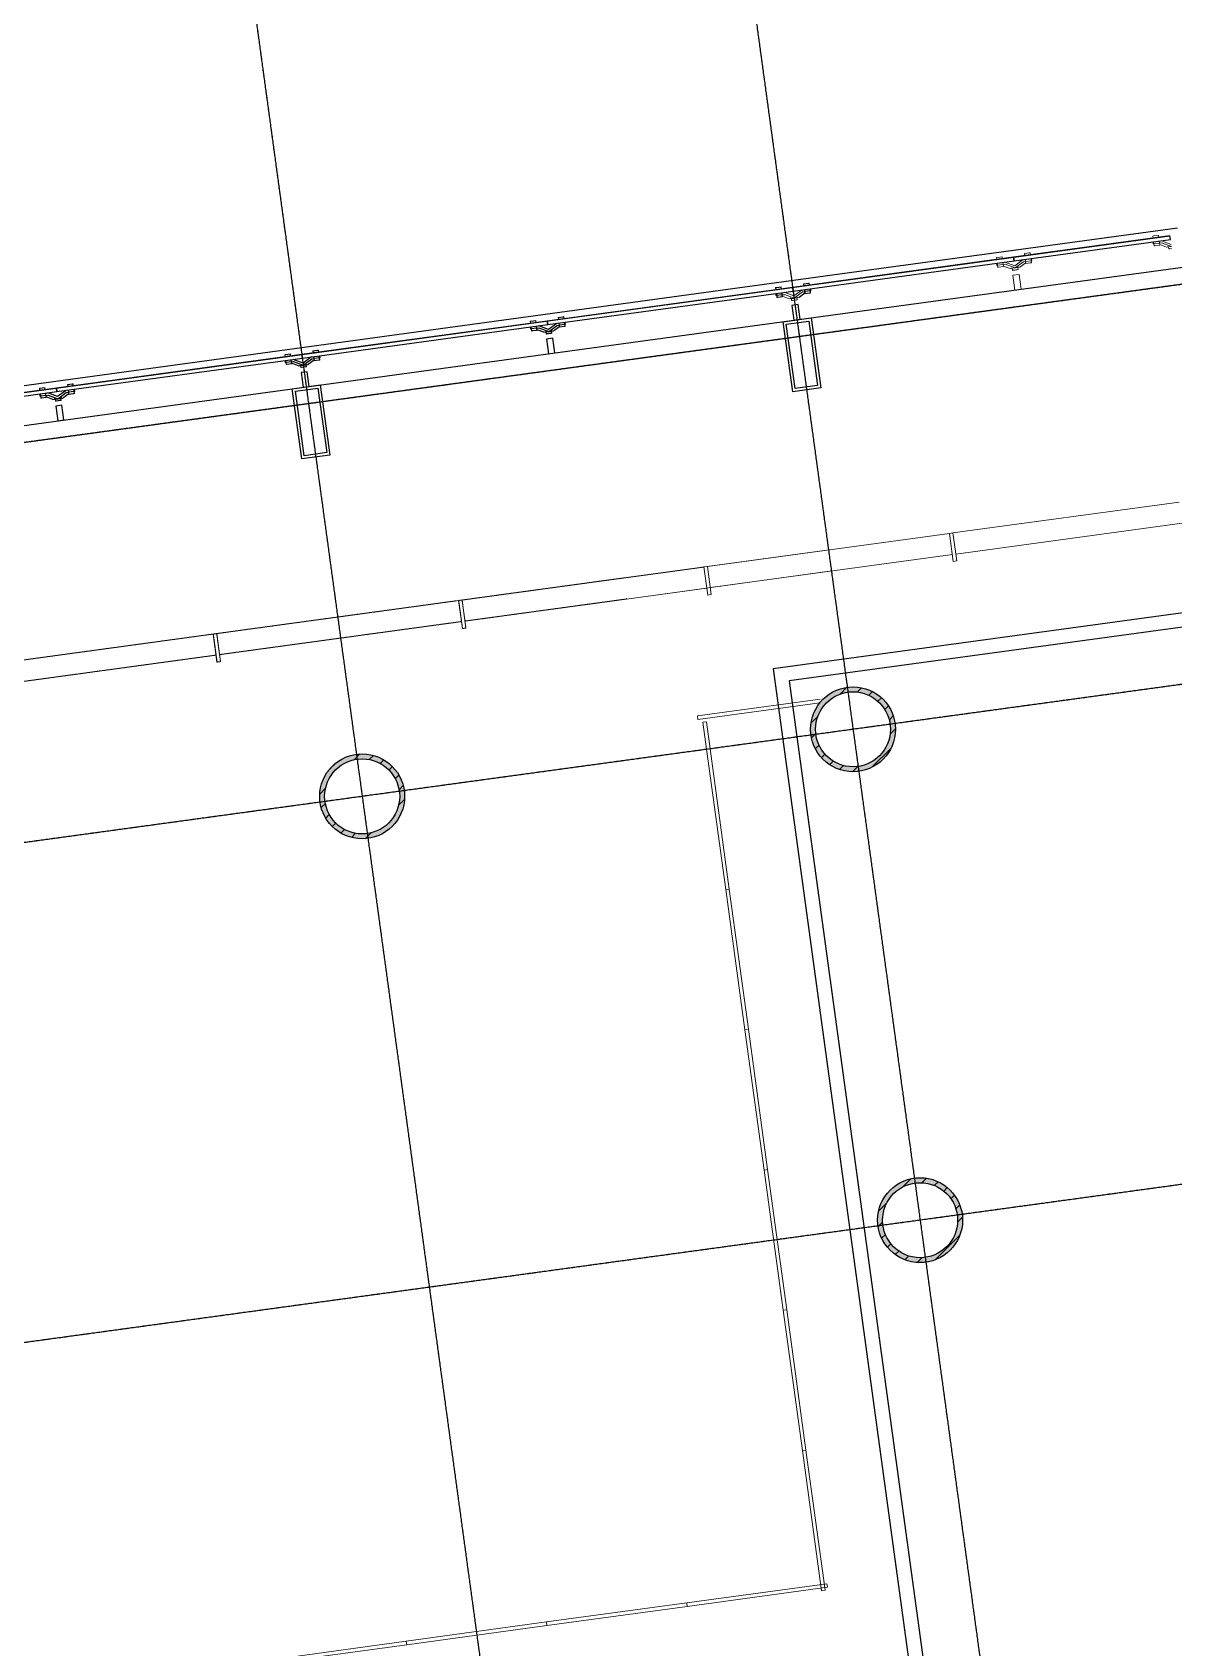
# Model space of a CAD drawing. Header units: millimetres. Extents: x -174040 to 151923, y -227569 to 142020.
# Drawn here: x -151269 to -143205, y 107138 to 118551 of the extents above; entities that cross this region are included whole.
import ezdxf

# ---------------------------------------------------------------- set-up
doc = ezdxf.new("R2010")
doc.units = ezdxf.units.MM
doc.header["$LTSCALE"] = 5
doc.linetypes.add('DASH', pattern=[0.35, 0.25, -0.1])
doc.linetypes.add('E-RG-1F$0$$0$DOTE', pattern=[2.42, 2, -0.2, 0.02, -0.2])
doc.layers.add('A-GLAZ', color=140, linetype='Continuous', lineweight=5)
doc.layers.add('A-GLAZ-CWMG', color=3, linetype='Continuous', lineweight=5)
for name, color, linetype in [('A-HOLE', 2, 'Continuous'), ('A—轴线、尺寸', 1, 'Continuous'), ('A—门窗', 135, 'Continuous'), ('E-COLS-F3$0$0S-COLS-HATCH', 8, 'Continuous'), ('E-COLS-F3$0$0S-COLS-HATCH-I', 8, 'Continuous'), ('E-COLS-F3$0$0S-COLS-LINE', 4, 'Continuous'), ('轴线100', 1, 'Continuous'), ('隐藏墙体', 80, 'Continuous')]:
    doc.layers.add(name, color=color, linetype=linetype)
pattern_1 = [(45, (0, 0), (-53.0330086, 53.0330086), [])]

# ---------------------------------------------------------------- blocks, each defined once
blk = doc.blocks.new('Rectangular Mullion - Icon Glass Fins-10826584-E2 号楼三层平面图 3RD FLOOR PLAN')
at = {"layer": 'A-GLAZ', "color": 8}
for p, q in [((-22, 100), (-22, 205)), ((-22, 205), (22, 205)), ((22, 205), (22, 100)), ((22, 100), (-22, 100))]:
    blk.add_line(p, q, dxfattribs=at)
blk = doc.blocks.new('Rectangular Mullion - 15x150 rectangular Louver Frame-6267093-E2 号楼三层平面图 3RD FLOOR PLAN')
at = {"layer": 'A-GLAZ-CWMG', "color": 8}
for p, q in [((33716, 143828), (35441, 143828)), ((35441, 143678), (33716, 143678))]:
    blk.add_line(p, q, dxfattribs=at)
blk = doc.blocks.new('Rectangular Mullion - 15x150 rectangular Louver Frame-V25-E2 号楼三层平面图 3RD FLOOR PLAN')
at = {"layer": 'A-GLAZ-CWMG', "color": 8}
for p, q in [((32841, 143828), (34566, 143828)), ((34566, 143678), (32841, 143678))]:
    blk.add_line(p, q, dxfattribs=at)
blk = doc.blocks.new('Rectangular Mullion - 25 x 200 Louver Vert-6167497-E2 号楼三层平面图 3RD FLOOR PLAN')
at = {"layer": 'A-GLAZ-CWMG', "color": 8}
for p, q in [((-13, 125), (12, 125)), ((-13, -75), (-13, 125)), ((12, 125), (12, -75)), ((12, -75), (-13, -75))]:
    blk.add_line(p, q, dxfattribs=at)
blk = doc.blocks.new('Rectangular Mullion - 15x150 rectangular Louver Frame-10936474-E2 号楼三层平面图 3RD FLOOR PLAN')
at = {"layer": 'A-GLAZ-CWMG', "color": 8}
for p, q in [((36341, 143828), (37955, 143828)), ((37955, 143678), (36341, 143678))]:
    blk.add_line(p, q, dxfattribs=at)
blk = doc.blocks.new('RECTANGULAR_MULLION_-_25_2')
at = {"layer": 'A-GLAZ-CWMG', "color": 8, "linetype": 'DASH'}
for p, q in [((-12, 125), (12, 125)), ((-12, -75), (-12, 125)), ((12, 125), (12, -75)), ((12, -75), (-12, -75))]:
    blk.add_line(p, q, dxfattribs=at)
blk = doc.blocks.new('XRE3')
at = {"layer": 'E-COLS-F3$0$0S-COLS-HATCH'}
h = blk.add_hatch(color=18, dxfattribs=at)
edge = h.paths.add_edge_path(flags=17)
edge.add_arc((11698308, -6095592), 265, 0, 360)
edge = h.paths.add_edge_path()
edge.add_arc((11698308, -6095592), 300, 0, 360)
h = blk.add_hatch(color=18, dxfattribs=at)
edge = h.paths.add_edge_path(flags=17)
edge.add_arc((11694840, -6096066), 265, 0, 360)
edge = h.paths.add_edge_path()
edge.add_arc((11694840, -6096066), 300, 0, 360)
h = blk.add_hatch(color=18, dxfattribs=at)
edge = h.paths.add_edge_path(flags=17)
edge.add_arc((11698782, -6099060), 265, 0, 360)
edge = h.paths.add_edge_path()
edge.add_arc((11698782, -6099060), 300, 0, 360)
at = {"layer": 'E-COLS-F3$0$0S-COLS-HATCH-I'}
h = blk.add_hatch(dxfattribs=at)
h.set_pattern_fill('ANSI31', color=256, scale=600, style=0)
h.set_pattern_definition(pattern_1)
edge = h.paths.add_edge_path(flags=17)
edge.add_arc((11698308, -6095592), 265, 0, 360)
edge = h.paths.add_edge_path()
edge.add_arc((11698308, -6095592), 300, 0, 360)
h = blk.add_hatch(dxfattribs=at)
h.set_pattern_fill('ANSI31', color=256, scale=600, style=0)
h.set_pattern_definition(pattern_1)
edge = h.paths.add_edge_path(flags=17)
edge.add_arc((11694840, -6096066), 265, 0, 360)
edge = h.paths.add_edge_path()
edge.add_arc((11694840, -6096066), 300, 0, 360)
h = blk.add_hatch(dxfattribs=at)
h.set_pattern_fill('ANSI31', color=256, scale=600, style=0)
h.set_pattern_definition(pattern_1)
edge = h.paths.add_edge_path(flags=17)
edge.add_arc((11698782, -6099060), 265, 0, 360)
edge = h.paths.add_edge_path()
edge.add_arc((11698782, -6099060), 300, 0, 360)
at = {"layer": 'E-COLS-F3$0$0S-COLS-LINE', "color": 255}
for centre, radius in [((11698308, -6095592), 300), ((11698308, -6095592), 265), ((11694840, -6096066), 300), ((11694840, -6096066), 265), ((11698782, -6099060), 300), ((11698782, -6099060), 265)]:
    blk.add_circle(centre, radius, dxfattribs=at)
blk = doc.blocks.new('A$C1C9D1350')
at = {"layer": '轴线100', "linetype": 'E-RG-1F$0$$0$DOTE'}
for p, q in [((-268019.6, 129009.6), (-264090.7, 100266.1)), ((-271487.3, 128535.6), (-267558.5, 99792.1)), ((-252496.2, 118817.2), (-291998, 113417.8)), ((-259052.5, 115095), (-291618.9, 110643.6)), ((-262393.1, 111105.8), (-291144.9, 107175.8))]:
    blk.add_line(p, q, dxfattribs=at)

msp = doc.modelspace()

# ---------------------------------------------------------------- linework, layer by layer
at = {"layer": 'A-GLAZ', "color": 8}
for p, q in [((-143352.6, 117111.2), (-143346.8, 117112)), ((-143352.6, 117111.2), (-143350.6, 117096.3)), ((-143346.8, 117112), (-143313, 117116.6)), ((-143311, 117101.7), (-143313, 117116.6)), ((-144259.2, 116987.2), (-144225.4, 116991.9)), ((-144259.2, 116987.2), (-144225.4, 116991.9)), ((-144259.2, 116987.2), (-144257.2, 116972.4)), ((-144259.2, 116987.2), (-144257.2, 116972.4)), ((-144225.4, 116991.9), (-144219.6, 116992.7)), ((-144225.4, 116991.9), (-144219.6, 116992.7)), ((-144217.5, 116977.8), (-144219.6, 116992.7)), ((-144217.5, 116977.8), (-144219.6, 116992.7)), ((-143352.1, 117070.5), (-143350.1, 117055.5)), ((-143342.8, 117056.5), (-143350.1, 117055.5)), ((-143347.1, 117071.1), (-143343.1, 117041.3)), ((-143337.3, 117042.1), (-143343.1, 117041.3)), ((-143307.8, 117061.3), (-143342.8, 117056.5)), ((-143303.4, 117046.7), (-143337.3, 117042.1)), ((-143307.8, 117061.3), (-143290.3, 117063.7)), ((-143303.4, 117046.7), (-143307.5, 117076.5)), ((-143256.5, 117033.1), (-143304.1, 117050.9)), ((-143223.5, 117052.7), (-143292.3, 117078.6)), ((-143290.3, 117063.7), (-143221.5, 117037.8)), ((-143256.5, 117033.1), (-143221.5, 117037.8)), ((-143256.5, 117033.1), (-143239, 117035.5)), ((-143246.8, 117038.4), (-143246.3, 117034.5)), ((-143246.8, 117038.4), (-143246.3, 117034.5)), ((-143241.3, 117035.1), (-143239.3, 117020.3)), ((-143241.3, 117035.1), (-143239.3, 117020.3)), ((-143241.3, 117035.1), (-143239.3, 117020.3)), ((-143241.3, 117035.1), (-143239.3, 117020.3)), ((-143219.4, 117023), (-143239.3, 117020.3)), ((-143219.4, 117023), (-143239.3, 117020.3)), ((-143233.5, 117021.1), (-143239.3, 117020.3)), ((-143233.5, 117021.1), (-143239.3, 117020.3)), ((-143239, 117035.5), (-143221.5, 117037.8)), ((-143219.4, 117023), (-143233.5, 117021.1)), ((-143219.4, 117023), (-143233.5, 117021.1)), ((-144457.3, 116960.2), (-144451.5, 116961)), ((-144457.3, 116960.2), (-144451.5, 116961)), ((-144457.3, 116960.2), (-144455.3, 116945.3)), ((-144457.3, 116960.2), (-144455.3, 116945.3)), ((-144456.8, 116919.5), (-144454.8, 116904.5)), ((-144456.8, 116919.5), (-144454.8, 116904.5)), ((-144447.5, 116905.5), (-144454.8, 116904.5)), ((-144447.5, 116905.5), (-144454.8, 116904.5)), ((-144451.9, 116920.1), (-144447.8, 116890.3)), ((-144451.9, 116920.1), (-144447.8, 116890.3)), ((-144451.5, 116961), (-144417.7, 116965.6)), ((-144451.5, 116961), (-144417.7, 116965.6)), ((-144442, 116891.1), (-144447.8, 116890.3)), ((-144442, 116891.1), (-144447.8, 116890.3)), ((-144412.5, 116910.3), (-144447.5, 116905.5)), ((-144412.5, 116910.3), (-144447.5, 116905.5)), ((-144408.2, 116895.7), (-144442, 116891.1)), ((-144408.2, 116895.7), (-144442, 116891.1)), ((-144415.7, 116950.7), (-144417.7, 116965.6)), ((-144415.7, 116950.7), (-144417.7, 116965.6)), ((-144412.5, 116910.3), (-144395, 116912.7)), ((-144412.5, 116910.3), (-144395, 116912.7)), ((-144408.2, 116895.7), (-144412.2, 116925.5)), ((-144408.2, 116895.7), (-144412.2, 116925.5)), ((-144361.2, 116882.1), (-144408.8, 116899.9)), ((-144361.2, 116882.1), (-144408.8, 116899.9)), ((-144328.2, 116901.7), (-144397, 116927.6)), ((-144328.2, 116901.7), (-144397, 116927.6)), ((-144395, 116912.7), (-144326.2, 116886.8)), ((-144395, 116912.7), (-144326.2, 116886.8)), ((-144361.2, 116882.1), (-144326.2, 116886.8)), ((-144361.2, 116882.1), (-144326.2, 116886.8)), ((-144361.2, 116882.1), (-144343.7, 116884.4)), ((-144361.2, 116882.1), (-144343.7, 116884.4)), ((-144351.5, 116887.4), (-144351, 116883.5)), ((-144351.5, 116887.4), (-144351, 116883.5)), ((-144351.5, 116887.4), (-144351, 116883.5)), ((-144351.5, 116887.4), (-144351, 116883.5)), ((-144346, 116884.1), (-144344, 116869.3)), ((-144346, 116884.1), (-144344, 116869.3)), ((-144346, 116884.1), (-144344, 116869.3)), ((-144346, 116884.1), (-144344, 116869.3)), ((-144346, 116884.1), (-144344, 116869.3)), ((-144346, 116884.1), (-144344, 116869.3)), ((-144346, 116884.1), (-144344, 116869.3)), ((-144346, 116884.1), (-144344, 116869.3)), ((-144310.2, 116873.9), (-144344, 116869.3)), ((-144310.2, 116873.9), (-144344, 116869.3)), ((-144310.2, 116873.9), (-144344, 116869.3)), ((-144310.2, 116873.9), (-144344, 116869.3)), ((-144338.2, 116870.1), (-144344, 116869.3)), ((-144338.2, 116870.1), (-144344, 116869.3)), ((-144338.2, 116870.1), (-144344, 116869.3)), ((-144338.2, 116870.1), (-144344, 116869.3)), ((-144343.7, 116884.4), (-144326.2, 116886.8)), ((-144343.7, 116884.4), (-144326.2, 116886.8)), ((-144304.4, 116874.7), (-144338.2, 116870.1)), ((-144304.4, 116874.7), (-144338.2, 116870.1)), ((-144304.4, 116874.7), (-144338.2, 116870.1)), ((-144304.4, 116874.7), (-144338.2, 116870.1)), ((-144268.9, 116945.1), (-144328.2, 116901.7)), ((-144268.9, 116945.1), (-144328.2, 116901.7)), ((-144326.2, 116886.8), (-144266.9, 116930.2)), ((-144326.2, 116886.8), (-144266.9, 116930.2)), ((-144326.2, 116886.8), (-144291.2, 116891.6)), ((-144326.2, 116886.8), (-144291.2, 116891.6)), ((-144326.2, 116886.8), (-144308.7, 116889.2)), ((-144326.2, 116886.8), (-144308.7, 116889.2)), ((-144304.4, 116874.7), (-144310.2, 116873.9)), ((-144304.4, 116874.7), (-144310.2, 116873.9)), ((-144304.4, 116874.7), (-144310.2, 116873.9)), ((-144304.4, 116874.7), (-144310.2, 116873.9)), ((-144308.7, 116889.2), (-144291.2, 116891.6)), ((-144308.7, 116889.2), (-144291.2, 116891.6)), ((-144304.4, 116874.7), (-144306.4, 116889.6)), ((-144304.4, 116874.7), (-144306.4, 116889.6)), ((-144304.4, 116874.7), (-144306.4, 116889.6)), ((-144304.4, 116874.7), (-144306.4, 116889.6)), ((-144304.4, 116874.7), (-144306.4, 116889.6)), ((-144304.4, 116874.7), (-144306.4, 116889.6)), ((-144304.4, 116874.7), (-144306.4, 116889.6)), ((-144304.4, 116874.7), (-144306.4, 116889.6)), ((-144301.4, 116890.2), (-144302, 116894.2)), ((-144301.4, 116890.2), (-144302, 116894.2)), ((-144301.4, 116890.2), (-144302, 116894.2)), ((-144301.4, 116890.2), (-144302, 116894.2)), ((-144250.2, 116921.6), (-144291.2, 116891.6)), ((-144250.2, 116921.6), (-144291.2, 116891.6)), ((-144266.9, 116930.2), (-144249.4, 116932.6)), ((-144266.9, 116930.2), (-144249.4, 116932.6)), ((-144253.7, 116947.2), (-144249.6, 116917.4)), ((-144253.7, 116947.2), (-144249.6, 116917.4)), ((-144215.8, 116922), (-144249.6, 116917.4)), ((-144215.8, 116922), (-144249.6, 116917.4)), ((-144214.3, 116937.4), (-144249.4, 116932.6)), ((-144214.3, 116937.4), (-144249.4, 116932.6)), ((-144210, 116922.8), (-144215.8, 116922)), ((-144210, 116922.8), (-144215.8, 116922)), ((-144207.1, 116938.3), (-144214.3, 116937.4)), ((-144207.1, 116938.3), (-144214.3, 116937.4)), ((-144210, 116922.8), (-144214.1, 116952.6)), ((-144210, 116922.8), (-144214.1, 116952.6)), ((-144207.1, 116938.3), (-144209.1, 116953.3)), ((-144207.1, 116938.3), (-144209.1, 116953.3)), ((-145921.7, 116668.8), (-145969.3, 116686.6)), ((-145921.7, 116668.8), (-145969.3, 116686.6)), ((-145888.7, 116688.4), (-145957.5, 116714.3)), ((-145888.7, 116688.4), (-145957.5, 116714.3)), ((-145955.5, 116699.4), (-145886.7, 116673.5)), ((-145955.5, 116699.4), (-145886.7, 116673.5)), ((-145921.7, 116668.8), (-145904.2, 116671.2)), ((-145921.7, 116668.8), (-145904.2, 116671.2)), ((-145921.7, 116668.8), (-145904.2, 116671.2)), ((-145921.7, 116668.8), (-145904.2, 116671.2)), ((-145912, 116674.1), (-145911.5, 116670.2)), ((-145912, 116674.1), (-145911.5, 116670.2)), ((-145912, 116674.1), (-145911.5, 116670.2)), ((-145912, 116674.1), (-145911.5, 116670.2)), ((-145906.5, 116670.8), (-145904.5, 116656)), ((-145906.5, 116670.8), (-145904.5, 116656)), ((-145906.5, 116670.8), (-145904.5, 116656)), ((-145906.5, 116670.8), (-145904.5, 116656)), ((-145906.5, 116670.8), (-145904.5, 116656)), ((-145906.5, 116670.8), (-145904.5, 116656)), ((-145906.5, 116670.8), (-145904.5, 116656)), ((-145906.5, 116670.8), (-145904.5, 116656)), ((-145870.7, 116660.6), (-145904.5, 116656)), ((-145870.7, 116660.6), (-145904.5, 116656)), ((-145870.7, 116660.6), (-145904.5, 116656)), ((-145870.7, 116660.6), (-145904.5, 116656)), ((-145898.7, 116656.8), (-145904.5, 116656)), ((-145898.7, 116656.8), (-145904.5, 116656)), ((-145898.7, 116656.8), (-145904.5, 116656)), ((-145898.7, 116656.8), (-145904.5, 116656)), ((-145904.2, 116671.2), (-145886.7, 116673.5)), ((-145904.2, 116671.2), (-145886.7, 116673.5)), ((-145864.9, 116661.4), (-145898.7, 116656.8)), ((-145864.9, 116661.4), (-145898.7, 116656.8)), ((-145864.9, 116661.4), (-145898.7, 116656.8)), ((-145864.9, 116661.4), (-145898.7, 116656.8)), ((-145829.4, 116731.8), (-145888.7, 116688.4)), ((-145829.4, 116731.8), (-145888.7, 116688.4)), ((-145886.7, 116673.5), (-145827.4, 116716.9)), ((-145886.7, 116673.5), (-145827.4, 116716.9)), ((-145886.7, 116673.5), (-145851.7, 116678.3)), ((-145886.7, 116673.5), (-145851.7, 116678.3)), ((-145886.7, 116673.5), (-145869.2, 116675.9)), ((-145886.7, 116673.5), (-145869.2, 116675.9)), ((-145864.9, 116661.4), (-145870.7, 116660.6)), ((-145864.9, 116661.4), (-145870.7, 116660.6)), ((-145864.9, 116661.4), (-145870.7, 116660.6)), ((-145864.9, 116661.4), (-145870.7, 116660.6)), ((-145869.2, 116675.9), (-145851.7, 116678.3)), ((-145869.2, 116675.9), (-145851.7, 116678.3)), ((-145864.9, 116661.4), (-145866.9, 116676.3)), ((-145864.9, 116661.4), (-145866.9, 116676.3)), ((-145864.9, 116661.4), (-145866.9, 116676.3)), ((-145864.9, 116661.4), (-145866.9, 116676.3)), ((-145864.9, 116661.4), (-145866.9, 116676.3)), ((-145864.9, 116661.4), (-145866.9, 116676.3)), ((-145864.9, 116661.4), (-145866.9, 116676.3)), ((-145864.9, 116661.4), (-145866.9, 116676.3)), ((-145861.9, 116676.9), (-145862.5, 116680.9)), ((-145861.9, 116676.9), (-145862.5, 116680.9)), ((-145861.9, 116676.9), (-145862.5, 116680.9)), ((-145861.9, 116676.9), (-145862.5, 116680.9))]:
    msp.add_line(p, q, dxfattribs=at)
at = {"layer": 'A-GLAZ-CWMG', "color": 8, "linetype": 'DASH'}
for p, q in [((-148232.3, 114540), (-147086.3, 114696.7)), ((-148269.5, 114535), (-149978.6, 114301.3)), ((-147066, 114548.1), (-148212, 114391.4)), ((-148236.8, 114388), (-149945.9, 114154.4)), ((-151700.1, 114066), (-149991, 114299.7)), ((-149970.6, 114151), (-151679.7, 113917.4))]:
    msp.add_line(p, q, dxfattribs=at)
at = {"layer": 'A-GLAZ-CWMG', "color": 8}
for p, q in [((-146569.9, 113721.3), (-145701.7, 113840)), ((-145705.2, 113813.9), (-146566.5, 113696.2)), ((-146566.5, 113696.2), (-146569.9, 113721.3)), ((-146531.6, 113676.1), (-146506.4, 113679.6)), ((-146531.6, 113676.1), (-146506.4, 113679.6)), ((-146505.5, 113485.4), (-146531.6, 113676.1)), ((-146505.5, 113485.4), (-146531.6, 113676.1)), ((-146506.4, 113679.6), (-146480.3, 113488.8)), ((-146506.4, 113679.6), (-146480.3, 113488.8)), ((-146505.5, 113485.4), (-146480.3, 113488.8)), ((-146505.5, 113485.4), (-146480.3, 113488.8)), ((-146505.5, 113485.4), (-146480.3, 113488.8)), ((-146505.5, 113485.4), (-146480.3, 113488.8)), ((-146370.1, 112494.6), (-146505.5, 113485.4)), ((-146370.1, 112494.6), (-146505.5, 113485.4)), ((-146480.3, 113488.8), (-146344.9, 112498)), ((-146480.3, 113488.8), (-146344.9, 112498)), ((-146370.1, 112494.6), (-146344.9, 112498)), ((-146370.1, 112494.6), (-146344.9, 112498)), ((-146370.1, 112494.6), (-146344.9, 112498)), ((-146370.1, 112494.6), (-146344.9, 112498)), ((-146234.7, 111503.8), (-146370.1, 112494.6)), ((-146234.7, 111503.8), (-146370.1, 112494.6)), ((-146344.9, 112498), (-146209.5, 111507.2)), ((-146344.9, 112498), (-146209.5, 111507.2)), ((-146234.7, 111503.8), (-146209.5, 111507.2)), ((-146234.7, 111503.8), (-146209.5, 111507.2)), ((-146234.7, 111503.8), (-146209.5, 111507.2)), ((-146234.7, 111503.8), (-146209.5, 111507.2)), ((-146099.2, 110513), (-146234.7, 111503.8)), ((-146099.2, 110513), (-146234.7, 111503.8)), ((-146209.5, 111507.2), (-146074.1, 110516.4)), ((-146209.5, 111507.2), (-146074.1, 110516.4)), ((-146099.2, 110513), (-146074.1, 110516.4)), ((-146099.2, 110513), (-146074.1, 110516.4)), ((-146099.2, 110513), (-146074.1, 110516.4)), ((-146099.2, 110513), (-146074.1, 110516.4)), ((-145963.8, 109522.2), (-146099.2, 110513)), ((-145963.8, 109522.2), (-146099.2, 110513)), ((-146074.1, 110516.4), (-145938.6, 109525.7)), ((-146074.1, 110516.4), (-145938.6, 109525.7)), ((-145963.8, 109522.2), (-145938.6, 109525.7)), ((-145963.8, 109522.2), (-145938.6, 109525.7)), ((-145963.8, 109522.2), (-145938.6, 109525.7)), ((-145963.8, 109522.2), (-145938.6, 109525.7)), ((-145828.4, 108531.4), (-145963.8, 109522.2)), ((-145828.4, 108531.4), (-145963.8, 109522.2)), ((-145938.6, 109525.7), (-145803.2, 108534.9)), ((-145938.6, 109525.7), (-145803.2, 108534.9)), ((-145828.4, 108531.4), (-145803.2, 108534.9)), ((-145828.4, 108531.4), (-145803.2, 108534.9)), ((-145828.4, 108531.4), (-145803.2, 108534.9)), ((-145828.4, 108531.4), (-145803.2, 108534.9)), ((-145803.2, 108534.9), (-145667.8, 107544.1)), ((-145803.2, 108534.9), (-145667.8, 107544.1)), ((-145692.9, 107540.6), (-145828.4, 108531.4)), ((-145692.9, 107540.6), (-145828.4, 108531.4)), ((-146645.7, 107455.3), (-145654.9, 107590.7)), ((-146645.7, 107455.3), (-145654.9, 107590.7)), ((-145651.5, 107565.5), (-146642.3, 107430.1)), ((-145651.5, 107565.5), (-146642.3, 107430.1)), ((-145692.9, 107540.6), (-145667.8, 107544.1)), ((-145692.9, 107540.6), (-145667.8, 107544.1)), ((-145654.9, 107590.7), (-145651.5, 107565.5)), ((-145654.9, 107590.7), (-145651.5, 107565.5)), ((-147636.5, 107319.9), (-146645.7, 107455.3)), ((-147636.5, 107319.9), (-146645.7, 107455.3)), ((-146642.3, 107430.1), (-147633, 107294.7)), ((-146642.3, 107430.1), (-147633, 107294.7)), ((-146645.7, 107455.3), (-146642.3, 107430.1)), ((-146645.7, 107455.3), (-146642.3, 107430.1)), ((-146645.7, 107455.3), (-146642.3, 107430.1)), ((-146645.7, 107455.3), (-146642.3, 107430.1)), ((-148627.3, 107184.4), (-147636.5, 107319.9)), ((-148627.3, 107184.4), (-147636.5, 107319.9)), ((-147633, 107294.7), (-148623.8, 107159.3)), ((-147633, 107294.7), (-148623.8, 107159.3)), ((-147636.5, 107319.9), (-147633, 107294.7)), ((-147636.5, 107319.9), (-147633, 107294.7)), ((-147636.5, 107319.9), (-147633, 107294.7)), ((-147636.5, 107319.9), (-147633, 107294.7)), ((-149618.1, 107049), (-148627.3, 107184.4)), ((-149618.1, 107049), (-148627.3, 107184.4)), ((-148627.3, 107184.4), (-148623.8, 107159.3)), ((-148627.3, 107184.4), (-148623.8, 107159.3)), ((-148627.3, 107184.4), (-148623.8, 107159.3)), ((-148627.3, 107184.4), (-148623.8, 107159.3)), ((-148623.8, 107159.3), (-149614.6, 107023.8)), ((-148623.8, 107159.3), (-149614.6, 107023.8))]:
    msp.add_line(p, q, dxfattribs=at)
at = {"layer": 'A-HOLE'}
for points in [[(-142863.2, 114487.9), (-146033.9, 114054.5), (-144950.4, 106128.2)], [(-142849.6, 114388.8), (-145921.3, 113969), (-144959.6, 106934.3)]]:
    msp.add_lwpolyline(points, dxfattribs=at)
at = {"layer": 'A—轴线、尺寸', "linetype": 'E-RG-1F$0$$0$DOTE'}
for p, q in [((-147502.2, 128489.4), (-145849.9, 116401)), ((-150970, 128015.4), (-149317.7, 115927)), ((-128511.1, 118771), (-171480.7, 112897.6))]:
    msp.add_line(p, q, dxfattribs=at)
at = {"layer": 'A—门窗'}
for p, q in [((-145443.8, 116860.7), (-143179, 117170.2)), ((-145437, 116811.1), (-143231.7, 117112.5)), ((-143231.7, 117112.5), (-144336.4, 116961.5)), ((-143228.3, 117087.4), (-143231.7, 117112.5)), ((-144333, 116936.4), (-143228.3, 117087.4)), ((-144336.4, 116961.5), (-145437, 116811.1)), ((-145433.6, 116785.9), (-144333, 116936.4)), ((-144333, 116936.4), (-144336.4, 116961.5)), ((-144336.4, 116961.5), (-144333, 116936.4))]:
    msp.add_line(p, q, dxfattribs=at)
at = {"layer": '隐藏墙体', "color": 135}
for p, q in [((-153260.4, 115792.2), (-145443.8, 116860.7)), ((-153253.7, 115742.7), (-145437, 116811.1)), ((-145896.9, 116748.2), (-147630.8, 116511.3)), ((-147627.3, 116486.1), (-145893.5, 116723.1)), ((-145896.9, 116748.2), (-145893.5, 116723.1)), ((-153222.5, 115514.8), (-145405.9, 116583.2)), ((-147630.8, 116511.3), (-149364.7, 116274.3)), ((-149361.2, 116249.1), (-147627.3, 116486.1)), ((-147627.3, 116486.1), (-147630.8, 116511.3)), ((-147630.8, 116511.3), (-147627.3, 116486.1)), ((-149364.7, 116274.3), (-151098.5, 116037.3)), ((-151095.1, 116012.1), (-149361.2, 116249.1)), ((-149364.7, 116274.3), (-149361.2, 116249.1)), ((-151095.1, 116012.1), (-151098.5, 116037.3)), ((-151098.5, 116037.3), (-151095.1, 116012.1))]:
    msp.add_line(p, q, dxfattribs=at)
at = {"layer": '隐藏墙体', "color": 8}
for p, q in [((-146012, 116747.7), (-145978.2, 116752.3)), ((-146012, 116747.7), (-145978.2, 116752.3)), ((-145976.2, 116737.4), (-145978.2, 116752.3)), ((-145976.2, 116737.4), (-145978.2, 116752.3)), ((-145819.7, 116773.9), (-145785.9, 116778.6)), ((-145819.7, 116773.9), (-145785.9, 116778.6)), ((-145819.7, 116773.9), (-145817.6, 116759.1)), ((-145819.7, 116773.9), (-145817.6, 116759.1)), ((-145785.9, 116778.6), (-145780, 116779.4)), ((-145785.9, 116778.6), (-145780, 116779.4)), ((-145778, 116764.5), (-145780, 116779.4)), ((-145778, 116764.5), (-145780, 116779.4)), ((-146017.8, 116746.9), (-146012, 116747.7)), ((-146017.8, 116746.9), (-146012, 116747.7)), ((-146017.8, 116746.9), (-146015.8, 116732)), ((-146017.8, 116746.9), (-146015.8, 116732)), ((-146017.3, 116706.2), (-146015.3, 116691.2)), ((-146017.3, 116706.2), (-146015.3, 116691.2)), ((-146008, 116692.2), (-146015.3, 116691.2)), ((-146008, 116692.2), (-146015.3, 116691.2)), ((-146012.4, 116706.8), (-146008.3, 116677)), ((-146012.4, 116706.8), (-146008.3, 116677)), ((-146002.5, 116677.8), (-146008.3, 116677)), ((-146002.5, 116677.8), (-146008.3, 116677)), ((-145973, 116697), (-146008, 116692.2)), ((-145973, 116697), (-146008, 116692.2)), ((-145968.7, 116682.4), (-146002.5, 116677.8)), ((-145968.7, 116682.4), (-146002.5, 116677.8)), ((-145973, 116697), (-145955.5, 116699.4)), ((-145973, 116697), (-145955.5, 116699.4)), ((-145968.7, 116682.4), (-145972.7, 116712.2)), ((-145968.7, 116682.4), (-145972.7, 116712.2)), ((-145903.5, 116671.3), (-145886.7, 116673.5)), ((-145903.5, 116671.3), (-145886.7, 116673.5)), ((-145810.7, 116708.3), (-145851.7, 116678.3)), ((-145810.7, 116708.3), (-145851.7, 116678.3)), ((-145827.4, 116716.9), (-145809.9, 116719.3)), ((-145827.4, 116716.9), (-145809.9, 116719.3)), ((-145814.2, 116733.9), (-145810.1, 116704.1)), ((-145814.2, 116733.9), (-145810.1, 116704.1)), ((-145776.3, 116708.7), (-145810.1, 116704.1)), ((-145776.3, 116708.7), (-145810.1, 116704.1)), ((-145774.8, 116724.1), (-145809.9, 116719.3)), ((-145774.8, 116724.1), (-145809.9, 116719.3)), ((-145770.5, 116709.5), (-145776.3, 116708.7)), ((-145770.5, 116709.5), (-145776.3, 116708.7)), ((-145767.6, 116725), (-145774.8, 116724.1)), ((-145767.6, 116725), (-145774.8, 116724.1)), ((-145770.5, 116709.5), (-145774.6, 116739.3)), ((-145770.5, 116709.5), (-145774.6, 116739.3)), ((-145767.6, 116725), (-145769.6, 116740)), ((-145767.6, 116725), (-145769.6, 116740)), ((-147553.6, 116536.9), (-147519.7, 116541.6)), ((-147553.6, 116536.9), (-147519.7, 116541.6)), ((-147553.6, 116536.9), (-147551.5, 116522.1)), ((-147553.6, 116536.9), (-147551.5, 116522.1)), ((-147519.7, 116541.6), (-147513.9, 116542.4)), ((-147519.7, 116541.6), (-147513.9, 116542.4)), ((-147511.9, 116527.5), (-147513.9, 116542.4)), ((-147511.9, 116527.5), (-147513.9, 116542.4)), ((-145964.8, 116506.4, 0), (-145766.7, 116533.5, 0)), ((-145766.7, 116533.5, 0), (-145698.9, 116038.1, 0)), ((-147751.7, 116509.9), (-147745.9, 116510.7)), ((-147751.7, 116509.9), (-147745.9, 116510.7)), ((-147751.7, 116509.9), (-147749.7, 116495)), ((-147751.7, 116509.9), (-147749.7, 116495)), ((-147751.2, 116469.2), (-147749.2, 116454.2)), ((-147751.2, 116469.2), (-147749.2, 116454.2)), ((-147741.9, 116455.2), (-147749.2, 116454.2)), ((-147741.9, 116455.2), (-147749.2, 116454.2)), ((-147746.2, 116469.8), (-147742.2, 116440)), ((-147746.2, 116469.8), (-147742.2, 116440)), ((-147745.9, 116510.7), (-147712.1, 116515.3)), ((-147745.9, 116510.7), (-147712.1, 116515.3)), ((-147736.4, 116440.8), (-147742.2, 116440)), ((-147736.4, 116440.8), (-147742.2, 116440)), ((-147706.9, 116460), (-147741.9, 116455.2)), ((-147706.9, 116460), (-147741.9, 116455.2)), ((-147702.5, 116445.4), (-147736.4, 116440.8)), ((-147702.5, 116445.4), (-147736.4, 116440.8)), ((-147710, 116500.4), (-147712.1, 116515.3)), ((-147710, 116500.4), (-147712.1, 116515.3)), ((-147706.9, 116460), (-147689.4, 116462.4)), ((-147706.9, 116460), (-147689.4, 116462.4)), ((-147702.5, 116445.4), (-147706.6, 116475.3)), ((-147702.5, 116445.4), (-147706.6, 116475.3)), ((-147655.6, 116431.8), (-147703.1, 116449.6)), ((-147655.6, 116431.8), (-147703.1, 116449.6)), ((-147622.6, 116451.4), (-147691.4, 116477.3)), ((-147622.6, 116451.4), (-147691.4, 116477.3)), ((-147689.4, 116462.4), (-147620.6, 116436.5)), ((-147689.4, 116462.4), (-147620.6, 116436.5)), ((-147655.6, 116431.8), (-147620.6, 116436.5)), ((-147655.6, 116431.8), (-147620.6, 116436.5)), ((-147655.6, 116431.8), (-147638.1, 116434.2)), ((-147655.6, 116431.8), (-147638.1, 116434.2)), ((-147645.9, 116437.1), (-147645.3, 116433.2)), ((-147645.9, 116437.1), (-147645.3, 116433.2)), ((-147645.9, 116437.1), (-147645.3, 116433.2)), ((-147645.9, 116437.1), (-147645.3, 116433.2)), ((-147640.4, 116433.8), (-147638.4, 116419)), ((-147640.4, 116433.8), (-147638.4, 116419)), ((-147640.4, 116433.8), (-147638.4, 116419)), ((-147640.4, 116433.8), (-147638.4, 116419)), ((-147640.4, 116433.8), (-147638.4, 116419)), ((-147640.4, 116433.8), (-147638.4, 116419)), ((-147640.4, 116433.8), (-147638.4, 116419)), ((-147640.4, 116433.8), (-147638.4, 116419)), ((-147604.5, 116423.6), (-147638.4, 116419)), ((-147604.5, 116423.6), (-147638.4, 116419)), ((-147604.5, 116423.6), (-147638.4, 116419)), ((-147604.5, 116423.6), (-147638.4, 116419)), ((-147632.6, 116419.8), (-147638.4, 116419)), ((-147632.6, 116419.8), (-147638.4, 116419)), ((-147632.6, 116419.8), (-147638.4, 116419)), ((-147632.6, 116419.8), (-147638.4, 116419)), ((-147638.1, 116434.2), (-147620.6, 116436.5)), ((-147638.1, 116434.2), (-147620.6, 116436.5)), ((-147598.7, 116424.4), (-147632.6, 116419.8)), ((-147598.7, 116424.4), (-147632.6, 116419.8)), ((-147598.7, 116424.4), (-147632.6, 116419.8)), ((-147598.7, 116424.4), (-147632.6, 116419.8)), ((-147563.3, 116494.8), (-147622.6, 116451.4)), ((-147563.3, 116494.8), (-147622.6, 116451.4)), ((-147620.6, 116436.5), (-147561.3, 116479.9)), ((-147620.6, 116436.5), (-147561.3, 116479.9)), ((-147620.6, 116436.5), (-147585.5, 116441.3)), ((-147620.6, 116436.5), (-147585.5, 116441.3)), ((-147620.6, 116436.5), (-147603.1, 116438.9)), ((-147620.6, 116436.5), (-147603.1, 116438.9)), ((-147598.7, 116424.4), (-147604.5, 116423.6)), ((-147598.7, 116424.4), (-147604.5, 116423.6)), ((-147598.7, 116424.4), (-147604.5, 116423.6)), ((-147598.7, 116424.4), (-147604.5, 116423.6)), ((-147603.1, 116438.9), (-147585.5, 116441.3)), ((-147603.1, 116438.9), (-147585.5, 116441.3)), ((-147598.7, 116424.4), (-147600.8, 116439.3)), ((-147598.7, 116424.4), (-147600.8, 116439.3)), ((-147598.7, 116424.4), (-147600.8, 116439.3)), ((-147598.7, 116424.4), (-147600.8, 116439.3)), ((-147598.7, 116424.4), (-147600.8, 116439.3)), ((-147598.7, 116424.4), (-147600.8, 116439.3)), ((-147598.7, 116424.4), (-147600.8, 116439.3)), ((-147598.7, 116424.4), (-147600.8, 116439.3)), ((-147595.8, 116439.9), (-147596.3, 116443.9)), ((-147595.8, 116439.9), (-147596.3, 116443.9)), ((-147595.8, 116439.9), (-147596.3, 116443.9)), ((-147595.8, 116439.9), (-147596.3, 116443.9)), ((-147545.4, 116470.7), (-147585.5, 116441.3)), ((-147545.4, 116470.7), (-147585.5, 116441.3)), ((-147561.3, 116479.9), (-147543.7, 116482.3)), ((-147561.3, 116479.9), (-147543.7, 116482.3)), ((-147548.1, 116496.9), (-147544, 116467.1)), ((-147548.1, 116496.9), (-147544, 116467.1)), ((-147510.2, 116471.7), (-147544, 116467.1)), ((-147510.2, 116471.7), (-147544, 116467.1)), ((-147508.7, 116487.1), (-147543.7, 116482.3)), ((-147508.7, 116487.1), (-147543.7, 116482.3)), ((-147504.4, 116472.5), (-147510.2, 116471.7)), ((-147504.4, 116472.5), (-147510.2, 116471.7)), ((-147501.5, 116488.1), (-147508.7, 116487.1)), ((-147501.5, 116488.1), (-147508.7, 116487.1)), ((-147504.4, 116472.5), (-147508.5, 116502.3)), ((-147504.4, 116472.5), (-147508.5, 116502.3)), ((-147501.5, 116488.1), (-147503.5, 116503)), ((-147501.5, 116488.1), (-147503.5, 116503)), ((-145897.1, 116011, 0), (-145964.8, 116506.4, 0)), ((-145942.3, 116489.3, 0), (-145783.8, 116511, 0)), ((-145880, 116033.6, 0), (-145942.3, 116489.3, 0)), ((-145783.8, 116511, 0), (-145721.5, 116055.2, 0)), ((-149287.4, 116299.9), (-149253.6, 116304.6)), ((-149287.4, 116299.9), (-149253.6, 116304.6)), ((-149287.4, 116299.9), (-149285.4, 116285.1)), ((-149287.4, 116299.9), (-149285.4, 116285.1)), ((-149253.6, 116304.6), (-149247.8, 116305.4)), ((-149253.6, 116304.6), (-149247.8, 116305.4)), ((-149245.8, 116290.5), (-149247.8, 116305.4)), ((-149245.8, 116290.5), (-149247.8, 116305.4)), ((-149485.6, 116272.9), (-149479.8, 116273.7)), ((-149485.6, 116272.9), (-149479.8, 116273.7)), ((-149485.6, 116272.9), (-149483.6, 116258)), ((-149485.6, 116272.9), (-149483.6, 116258)), ((-149485.1, 116232.2), (-149483, 116217.2)), ((-149485.1, 116232.2), (-149483, 116217.2)), ((-149475.8, 116218.2), (-149483, 116217.2)), ((-149475.8, 116218.2), (-149483, 116217.2)), ((-149480.1, 116232.8), (-149476, 116203)), ((-149480.1, 116232.8), (-149476, 116203)), ((-149479.8, 116273.7), (-149446, 116278.3)), ((-149479.8, 116273.7), (-149446, 116278.3)), ((-149470.2, 116203.8), (-149476, 116203)), ((-149470.2, 116203.8), (-149476, 116203)), ((-149440.7, 116223), (-149475.8, 116218.2)), ((-149440.7, 116223), (-149475.8, 116218.2)), ((-149436.4, 116208.4), (-149470.2, 116203.8)), ((-149436.4, 116208.4), (-149470.2, 116203.8)), ((-149443.9, 116263.4), (-149446, 116278.3)), ((-149443.9, 116263.4), (-149446, 116278.3)), ((-149440.7, 116223), (-149423.2, 116225.4)), ((-149440.7, 116223), (-149423.2, 116225.4)), ((-149436.4, 116208.4), (-149440.5, 116238.3)), ((-149436.4, 116208.4), (-149440.5, 116238.3)), ((-149389.5, 116194.8), (-149437, 116212.6)), ((-149389.5, 116194.8), (-149437, 116212.6)), ((-149356.5, 116214.4), (-149425.3, 116240.3)), ((-149356.5, 116214.4), (-149425.3, 116240.3)), ((-149423.2, 116225.4), (-149354.5, 116199.5)), ((-149423.2, 116225.4), (-149354.5, 116199.5)), ((-149389.5, 116194.8), (-149354.5, 116199.5)), ((-149389.5, 116194.8), (-149354.5, 116199.5)), ((-149389.5, 116194.8), (-149372, 116197.2)), ((-149389.5, 116194.8), (-149372, 116197.2)), ((-149379.8, 116200.1), (-149379.2, 116196.2)), ((-149379.8, 116200.1), (-149379.2, 116196.2)), ((-149379.8, 116200.1), (-149379.2, 116196.2)), ((-149379.8, 116200.1), (-149379.2, 116196.2)), ((-149374.3, 116196.8), (-149372.2, 116182)), ((-149374.3, 116196.8), (-149372.2, 116182)), ((-149374.3, 116196.8), (-149372.2, 116182)), ((-149374.3, 116196.8), (-149372.2, 116182)), ((-149374.3, 116196.8), (-149372.2, 116182)), ((-149374.3, 116196.8), (-149372.2, 116182)), ((-149374.3, 116196.8), (-149372.2, 116182)), ((-149374.3, 116196.8), (-149372.2, 116182)), ((-149338.4, 116186.6), (-149372.2, 116182)), ((-149338.4, 116186.6), (-149372.2, 116182)), ((-149338.4, 116186.6), (-149372.2, 116182)), ((-149338.4, 116186.6), (-149372.2, 116182)), ((-149366.4, 116182.8), (-149372.2, 116182)), ((-149366.4, 116182.8), (-149372.2, 116182)), ((-149366.4, 116182.8), (-149372.2, 116182)), ((-149366.4, 116182.8), (-149372.2, 116182)), ((-149372, 116197.2), (-149354.5, 116199.5)), ((-149372, 116197.2), (-149354.5, 116199.5)), ((-149332.6, 116187.4), (-149366.4, 116182.8)), ((-149332.6, 116187.4), (-149366.4, 116182.8)), ((-149332.6, 116187.4), (-149366.4, 116182.8)), ((-149332.6, 116187.4), (-149366.4, 116182.8)), ((-149297.2, 116257.8), (-149356.5, 116214.4)), ((-149297.2, 116257.8), (-149356.5, 116214.4)), ((-149354.5, 116199.5), (-149295.1, 116242.9)), ((-149354.5, 116199.5), (-149295.1, 116242.9)), ((-149354.5, 116199.5), (-149319.4, 116204.3)), ((-149354.5, 116199.5), (-149319.4, 116204.3)), ((-149354.5, 116199.5), (-149336.9, 116201.9)), ((-149354.5, 116199.5), (-149336.9, 116201.9)), ((-149332.6, 116187.4), (-149338.4, 116186.6)), ((-149332.6, 116187.4), (-149338.4, 116186.6)), ((-149332.6, 116187.4), (-149338.4, 116186.6)), ((-149332.6, 116187.4), (-149338.4, 116186.6)), ((-149336.9, 116201.9), (-149319.4, 116204.3)), ((-149336.9, 116201.9), (-149319.4, 116204.3)), ((-149332.6, 116187.4), (-149334.6, 116202.3)), ((-149332.6, 116187.4), (-149334.6, 116202.3)), ((-149332.6, 116187.4), (-149334.6, 116202.3)), ((-149332.6, 116187.4), (-149334.6, 116202.3)), ((-149332.6, 116187.4), (-149334.6, 116202.3)), ((-149332.6, 116187.4), (-149334.6, 116202.3)), ((-149332.6, 116187.4), (-149334.6, 116202.3)), ((-149332.6, 116187.4), (-149334.6, 116202.3)), ((-149329.7, 116202.9), (-149330.2, 116206.9)), ((-149329.7, 116202.9), (-149330.2, 116206.9)), ((-149329.7, 116202.9), (-149330.2, 116206.9)), ((-149329.7, 116202.9), (-149330.2, 116206.9)), ((-149278.4, 116234.3), (-149319.4, 116204.3)), ((-149278.4, 116234.3), (-149319.4, 116204.3)), ((-149295.1, 116242.9), (-149277.6, 116245.3)), ((-149295.1, 116242.9), (-149277.6, 116245.3)), ((-149282, 116259.9), (-149277.9, 116230.1)), ((-149282, 116259.9), (-149277.9, 116230.1)), ((-149244.1, 116234.7), (-149277.9, 116230.1)), ((-149244.1, 116234.7), (-149277.9, 116230.1)), ((-149242.6, 116250.1), (-149277.6, 116245.3)), ((-149242.6, 116250.1), (-149277.6, 116245.3)), ((-149238.3, 116235.5), (-149244.1, 116234.7)), ((-149238.3, 116235.5), (-149244.1, 116234.7)), ((-149235.3, 116251.1), (-149242.6, 116250.1)), ((-149235.3, 116251.1), (-149242.6, 116250.1)), ((-149238.3, 116235.5), (-149242.3, 116265.3)), ((-149238.3, 116235.5), (-149242.3, 116265.3)), ((-149235.3, 116251.1), (-149237.4, 116266)), ((-149235.3, 116251.1), (-149237.4, 116266)), ((-151021.3, 116063), (-150987.5, 116067.6)), ((-151021.3, 116063), (-150987.5, 116067.6)), ((-150987.5, 116067.6), (-150981.7, 116068.4)), ((-150987.5, 116067.6), (-150981.7, 116068.4)), ((-150979.6, 116053.5), (-150981.7, 116068.4)), ((-150979.6, 116053.5), (-150981.7, 116068.4)), ((-151098.5, 116037.3), (-152832.4, 115800.3)), ((-151219.5, 116035.9), (-151213.7, 116036.7)), ((-151219.5, 116035.9), (-151213.7, 116036.7)), ((-151219.5, 116035.9), (-151217.4, 116021)), ((-151219.5, 116035.9), (-151217.4, 116021)), ((-151219, 115995.2), (-151216.9, 115980.2)), ((-151219, 115995.2), (-151216.9, 115980.2)), ((-151209.7, 115981.2), (-151216.9, 115980.2)), ((-151209.7, 115981.2), (-151216.9, 115980.2)), ((-151214, 115995.8), (-151209.9, 115966)), ((-151214, 115995.8), (-151209.9, 115966)), ((-151213.7, 116036.7), (-151179.8, 116041.3)), ((-151213.7, 116036.7), (-151179.8, 116041.3)), ((-151204.1, 115966.8), (-151209.9, 115966)), ((-151204.1, 115966.8), (-151209.9, 115966)), ((-151174.6, 115986), (-151209.7, 115981.2)), ((-151174.6, 115986), (-151209.7, 115981.2)), ((-151170.3, 115971.4), (-151204.1, 115966.8)), ((-151170.3, 115971.4), (-151204.1, 115966.8)), ((-151177.8, 116026.4), (-151179.8, 116041.3)), ((-151177.8, 116026.4), (-151179.8, 116041.3)), ((-151174.6, 115986), (-151157.1, 115988.4)), ((-151174.6, 115986), (-151157.1, 115988.4)), ((-151170.3, 115971.4), (-151174.4, 116001.3)), ((-151170.3, 115971.4), (-151174.4, 116001.3)), ((-151123.4, 115957.8), (-151170.9, 115975.6)), ((-151123.4, 115957.8), (-151170.9, 115975.6)), ((-151090.4, 115977.4), (-151159.2, 116003.3)), ((-151090.4, 115977.4), (-151159.2, 116003.3)), ((-151157.1, 115988.4), (-151088.3, 115962.6)), ((-151157.1, 115988.4), (-151088.3, 115962.6)), ((-151123.4, 115957.8), (-151088.3, 115962.6)), ((-151123.4, 115957.8), (-151088.3, 115962.6)), ((-151123.4, 115957.8), (-151105.8, 115960.2)), ((-151123.4, 115957.8), (-151105.8, 115960.2)), ((-151113.6, 115963.1), (-151113.1, 115959.2)), ((-151113.6, 115963.1), (-151113.1, 115959.2)), ((-151113.6, 115963.1), (-151113.1, 115959.2)), ((-151113.6, 115963.1), (-151113.1, 115959.2)), ((-151108.1, 115959.8), (-151106.1, 115945)), ((-151108.1, 115959.8), (-151106.1, 115945)), ((-151108.1, 115959.8), (-151106.1, 115945)), ((-151108.1, 115959.8), (-151106.1, 115945)), ((-151108.1, 115959.8), (-151106.1, 115945)), ((-151108.1, 115959.8), (-151106.1, 115945)), ((-151108.1, 115959.8), (-151106.1, 115945)), ((-151108.1, 115959.8), (-151106.1, 115945)), ((-151105.8, 115960.2), (-151088.3, 115962.6)), ((-151105.8, 115960.2), (-151088.3, 115962.6)), ((-151031.1, 116020.8), (-151090.4, 115977.4)), ((-151031.1, 116020.8), (-151090.4, 115977.4)), ((-151088.3, 115962.6), (-151029, 116005.9)), ((-151088.3, 115962.6), (-151029, 116005.9)), ((-151088.3, 115962.6), (-151053.3, 115967.3)), ((-151088.3, 115962.6), (-151053.3, 115967.3)), ((-151088.3, 115962.6), (-151070.8, 115964.9)), ((-151088.3, 115962.6), (-151070.8, 115964.9)), ((-151070.8, 115964.9), (-151053.3, 115967.3)), ((-151070.8, 115964.9), (-151053.3, 115967.3)), ((-151066.5, 115950.4), (-151068.5, 115965.3)), ((-151066.5, 115950.4), (-151068.5, 115965.3)), ((-151066.5, 115950.4), (-151068.5, 115965.3)), ((-151066.5, 115950.4), (-151068.5, 115965.3)), ((-151066.5, 115950.4), (-151068.5, 115965.3)), ((-151066.5, 115950.4), (-151068.5, 115965.3)), ((-151066.5, 115950.4), (-151068.5, 115965.3)), ((-151066.5, 115950.4), (-151068.5, 115965.3)), ((-151063.6, 115965.9), (-151064.1, 115969.9)), ((-151063.6, 115965.9), (-151064.1, 115969.9)), ((-151063.6, 115965.9), (-151064.1, 115969.9)), ((-151063.6, 115965.9), (-151064.1, 115969.9)), ((-151012.3, 115997.3), (-151053.3, 115967.3)), ((-151012.3, 115997.3), (-151053.3, 115967.3)), ((-151029, 116005.9), (-151011.5, 116008.3)), ((-151029, 116005.9), (-151011.5, 116008.3)), ((-151021.3, 116063), (-151019.3, 116048.1)), ((-151021.3, 116063), (-151019.3, 116048.1)), ((-151015.8, 116022.9), (-151011.8, 115993.1)), ((-151015.8, 116022.9), (-151011.8, 115993.1)), ((-150977.9, 115997.7), (-151011.8, 115993.1)), ((-150977.9, 115997.7), (-151011.8, 115993.1)), ((-150976.5, 116013.1), (-151011.5, 116008.3)), ((-150976.5, 116013.1), (-151011.5, 116008.3)), ((-150972.1, 115998.5), (-150977.9, 115997.7)), ((-150972.1, 115998.5), (-150977.9, 115997.7)), ((-150969.2, 116014.1), (-150976.5, 116013.1)), ((-150969.2, 116014.1), (-150976.5, 116013.1)), ((-150972.1, 115998.5), (-150976.2, 116028.3)), ((-150972.1, 115998.5), (-150976.2, 116028.3)), ((-150969.2, 116014.1), (-150971.3, 116029)), ((-150969.2, 116014.1), (-150971.3, 116029)), ((-149432.6, 116032.4, 0), (-149234.4, 116059.5, 0)), ((-149364.8, 115537, 0), (-149432.6, 116032.4, 0)), ((-149410, 116015.3, 0), (-149251.5, 116037, 0)), ((-149347.7, 115559.6, 0), (-149410, 116015.3, 0)), ((-149251.5, 116037, 0), (-149189.2, 115581.2, 0)), ((-149234.4, 116059.5, 0), (-149166.7, 115564.1, 0)), ((-145698.9, 116038.1, 0), (-145897.1, 116011, 0)), ((-145721.5, 116055.2, 0), (-145880, 116033.6, 0)), ((-151072.3, 115949.6), (-151106.1, 115945)), ((-151072.3, 115949.6), (-151106.1, 115945)), ((-151072.3, 115949.6), (-151106.1, 115945)), ((-151072.3, 115949.6), (-151106.1, 115945)), ((-151100.3, 115945.8), (-151106.1, 115945)), ((-151100.3, 115945.8), (-151106.1, 115945)), ((-151100.3, 115945.8), (-151106.1, 115945)), ((-151100.3, 115945.8), (-151106.1, 115945)), ((-151066.5, 115950.4), (-151100.3, 115945.8)), ((-151066.5, 115950.4), (-151100.3, 115945.8)), ((-151066.5, 115950.4), (-151100.3, 115945.8)), ((-151066.5, 115950.4), (-151100.3, 115945.8)), ((-151066.5, 115950.4), (-151072.3, 115949.6)), ((-151066.5, 115950.4), (-151072.3, 115949.6)), ((-151066.5, 115950.4), (-151072.3, 115949.6)), ((-151066.5, 115950.4), (-151072.3, 115949.6)), ((-149166.7, 115564.1, 0), (-149364.8, 115537, 0)), ((-149189.2, 115581.2, 0), (-149347.7, 115559.6, 0))]:
    msp.add_line(p, q, dxfattribs=at)
at = {"layer": '隐藏墙体', "color": 145}
for p, q in [((-145437, 116811.1), (-145896.9, 116748.2)), ((-145893.5, 116723.1), (-145433.6, 116785.9)), ((-145893.5, 116723.1), (-145896.9, 116748.2)), ((-149361.2, 116249.1), (-149364.7, 116274.3)), ((-152829, 115775.1), (-151095.1, 116012.1))]:
    msp.add_line(p, q, dxfattribs=at)
at = {"layer": '隐藏墙体', "color": 8, "extrusion": (0, 0, -1)}
for p, q in [((-145858.6, 116626.9), (-145902.2, 116621)), ((-145902.2, 116621), (-145888, 116517.3)), ((-145888, 116517.3), (-145844.4, 116523.3)), ((-145844.4, 116523.3), (-145858.6, 116626.9)), ((-147592, 116390), (-147635.6, 116384)), ((-147635.6, 116384), (-147621.4, 116280.4)), ((-147577.8, 116286.4), (-147592, 116390)), ((-147621.4, 116280.4), (-147577.8, 116286.4)), ((-149326.3, 116152.9), (-149369.9, 116147)), ((-149369.9, 116147), (-149355.8, 116043.3)), ((-149312.2, 116049.3), (-149326.3, 116152.9)), ((-149355.8, 116043.3), (-149312.2, 116049.3)), ((-151059.8, 115916), (-151103.4, 115910)), ((-151103.4, 115910), (-151089.2, 115806.4)), ((-151045.6, 115812.4), (-151059.8, 115916)), ((-151089.2, 115806.4), (-151045.6, 115812.4))]:
    msp.add_line(p, q, dxfattribs=at)
at = {"layer": '隐藏墙体', "color": 135}
msp.add_lwpolyline([(-145405.9, 116583.2), (-143141.1, 116892.8)], dxfattribs=at)

# ---------------------------------------------------------------- block references
at = {"layer": 'A-GLAZ-CWMG', "color": 8, "extrusion": (0, 0, -1)}
for name, p, rotation in [('Rectangular Mullion - Icon Glass Fins-10826584-E2 号楼三层平面图 3RD FLOOR PLAN', (144333, 116936.4), 172.2166604316104), ('Rectangular Mullion - 25 x 200 Louver Vert-6167497-E2 号楼三层平面图 3RD FLOOR PLAN', (144766.8, 114938), 172.2166604276036), ('Rectangular Mullion - 25 x 200 Louver Vert-6167497-E2 号楼三层平面图 3RD FLOOR PLAN', (146500.7, 114701), 172.2166604276036), ('Rectangular Mullion - 25 x 200 Louver Vert-6167497-E2 号楼三层平面图 3RD FLOOR PLAN', (148234.5, 114464), 172.2166604276036), ('RECTANGULAR_MULLION_-_25_2', (148234.5, 114464), 172.2166604316179), ('RECTANGULAR_MULLION_-_25_2', (148234.5, 114464), 172.2166604316104), ('Rectangular Mullion - 25 x 200 Louver Vert-6167497-E2 号楼三层平面图 3RD FLOOR PLAN', (149968.4, 114227), 172.2166604276036), ('RECTANGULAR_MULLION_-_25_2', (149968.4, 114227), 172.2166604316179), ('RECTANGULAR_MULLION_-_25_2', (149968.4, 114227), 172.2166604316104)]:
    msp.add_blockref(name, p, dxfattribs=dict(at, rotation=rotation))
at = {"layer": 'A-GLAZ-CWMG', "color": 8, "rotation": 7.783339572396223}
for name, p in [('Rectangular Mullion - 15x150 rectangular Louver Frame-10936474-E2 号楼三层平面图 3RD FLOOR PLAN', (-161292.3, -32410.8)), ('Rectangular Mullion - 15x150 rectangular Louver Frame-V25-E2 号楼三层平面图 3RD FLOOR PLAN', (-159558.4, -32173.8)), ('Rectangular Mullion - 15x150 rectangular Louver Frame-6267093-E2 号楼三层平面图 3RD FLOOR PLAN', (-161292.3, -32410.8)), ('Rectangular Mullion - 15x150 rectangular Louver Frame-V25-E2 号楼三层平面图 3RD FLOOR PLAN', (-161292.3, -32410.8)), ('Rectangular Mullion - 15x150 rectangular Louver Frame-V25-E2 号楼三层平面图 3RD FLOOR PLAN', (-163026.2, -32647.8))]:
    msp.add_blockref(name, p, dxfattribs=at)
at = {"layer": 'A-GLAZ-CWMG', "color": 8, "linetype": 'DASH', "rotation": 7.783339572396223}
msp.add_blockref('Rectangular Mullion - 15x150 rectangular Louver Frame-V25-E2 号楼三层平面图 3RD FLOOR PLAN', (-164760.1, -32884.8), dxfattribs=at)
at = {"layer": 'A—门窗'}
msp.add_blockref('XRE3', (-11843778.7, 6209218.7), dxfattribs=at)
at = {"layer": '轴线100'}
msp.add_blockref('A$C1C9D1350', (120517.4, -520.6), dxfattribs=at)

doc.saveas('drawing.dxf')
